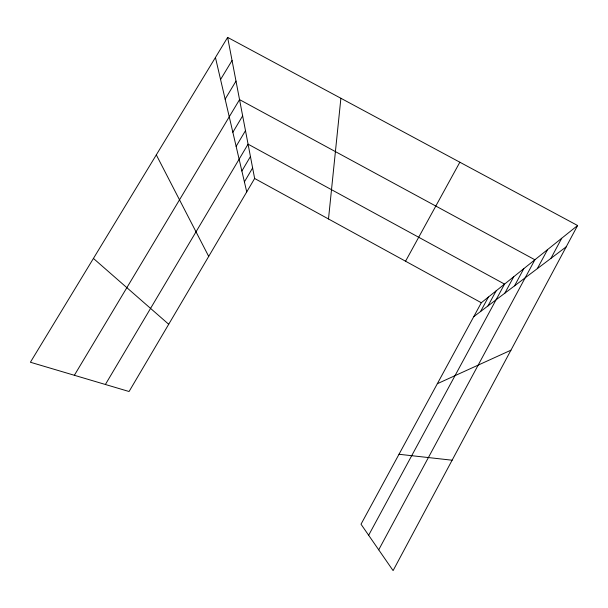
<?xml version="1.0" encoding="UTF-8"?>
<svg xmlns="http://www.w3.org/2000/svg" width="608" height="608" viewBox="0 0 608 608"><rect width="100%" height="100%" fill="white"/><g stroke="black" fill="none" stroke-linecap="round" stroke-linejoin="round"><path stroke-width="0.91" d="M328.495 218.971L340.89 98.268M577.6 225.515L393.095 570.608L361.015 524.218L481.308 302.746L577.6 225.515L227.635 37.392L30.4 362.246L129.071 391.514L254.638 178.486L227.635 37.392M537.328 268.645L547.55 249.614M550.916 258.377L561.701 238.268M514.52 285.874L523.8 268.668M378.716 549.814L534.888 259.776L239.544 99.621L74.358 375.288M368.646 535.26L504.556 284.103L248.064 144.157L105.389 384.492M504.853 293.17L513.73 276.739M480.571 311.509L488.429 297.031M487.981 305.915L496.151 290.837M405.559 261.22L459.853 162.222M241.878 171.008L250.435 156.545M244.401 181.86L252.624 167.952M236.132 146.353L245.48 130.652M232.856 132.278L242.653 115.87M225.142 99.165L236.003 81.107M220.567 79.511L232.058 60.496M473.746 316.669L566.2 246.833M437.319 383.724L510.94 350.193M399 454.275L452.116 460.21M254.638 178.486L481.308 302.746M93.427 258.438L168.712 324.269M156.309 154.873L208.704 256.409M215.437 57.486L246.734 191.885"/></g></svg>
